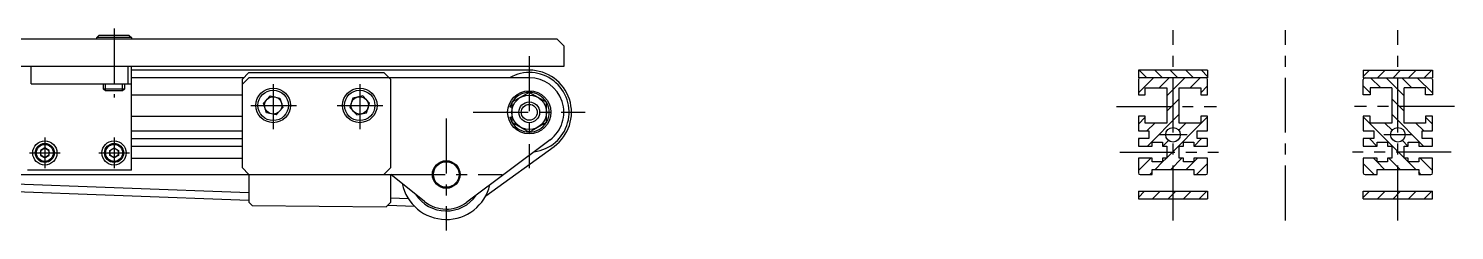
# Model space of a CAD drawing. Extents: x -5 to 1632, y -24 to 990.
# Drawn here: x 1220.1 to 1632.2, y 123.6 to 182.1 of the extents above; entities that cross this region are included whole.
import ezdxf

# ---------------------------------------------------------------- set-up
doc = ezdxf.new("R2010")
doc.units = 0
doc.header["$LTSCALE"] = 0.5
doc.linetypes.add('CENTER', pattern=[50.8, 31.75, -6.35, 6.35, -6.35])
for name, color, linetype in [('MSM_CENTER', 1, 'CENTER'), ('MSM_CONTINUOUS', 7, 'CONTINUOUS'), ('MSM_NARROW', 5, 'CONTINUOUS')]:
    doc.layers.add(name, color=color, linetype=linetype)

msp = doc.modelspace()

# ---------------------------------------------------------------- linework, layer by layer
at = {"layer": 'MSM_CENTER'}
for p, q in [((1244.77, 182.05), (1244.77, 162.05)), ((1550.81, 126.52), (1550.81, 181.56)), ((1583.31, 126.52), (1583.31, 181.56)), ((1615.81, 126.52), (1615.81, 181.56)), ((1364.77, 174), (1364.77, 141.6)), ((1290.77, 165.98), (1290.77, 152.93)), ((1315.77, 165.98), (1315.77, 152.93)), ((1284.28, 159.8), (1297.48, 159.8)), ((1309.28, 159.8), (1322.48, 159.8)), ((1348.57, 157.8), (1380.97, 157.8)), ((1534.46, 159.5), (1563.37, 159.5)), ((1632.16, 159.5), (1603.25, 159.5)), ((1340.77, 156), (1340.77, 123.6)), ((1224.77, 150.48), (1224.77, 141.62)), ((1244.77, 150.48), (1244.77, 141.62)), ((1554.91, 151.3), (1546.71, 151.3)), ((1619.91, 151.3), (1611.71, 151.3)), ((1220.34, 146.05), (1229.2, 146.05)), ((1240.34, 146.05), (1249.2, 146.05)), ((1535.43, 146.3), (1563.96, 146.3)), ((1631.19, 146.3), (1602.66, 146.3)), ((1324.57, 139.8), (1356.97, 139.8))]:
    msp.add_line(p, q, dxfattribs=at)
at = {"layer": 'MSM_CONTINUOUS'}
for p, q in [((356.77, 179.05), (1372.77, 179.05)), ((1239.77, 179.4), (1240.37, 180)), ((1239.77, 179), (1239.77, 179.4)), ((1249.77, 179.4), (1239.77, 179.4)), ((1249.17, 180), (1240.37, 180)), ((1249.17, 180), (1249.77, 179.4)), ((1249.77, 179.4), (1249.77, 179)), ((1372.77, 179.05), (1374.77, 177.05)), ((1374.77, 177.05), (1374.77, 171.05)), ((1374.77, 171.05), (354.77, 171.05)), ((1220.77, 166.05), (1220.77, 171.05)), ((1248.77, 171.05), (1248.77, 166.05)), ((1249.77, 141.05), (1249.77, 171.05)), ((1364.77, 170), (1249.77, 170)), ((1281.77, 167.3), (1283.77, 169.3)), ((1283.77, 169.3), (1322.77, 169.3)), ((1322.77, 169.3), (1324.27, 167.8)), ((1560.81, 170), (1540.81, 170)), ((1540.81, 170), (1540.81, 167.8)), ((1560.81, 170), (1560.81, 167.8)), ((1605.81, 170), (1625.81, 170)), ((1605.81, 170), (1605.81, 167.8)), ((1625.81, 170), (1625.81, 167.8)), ((1220.77, 166.05), (1249.77, 166.05)), ((1241.77, 164.54), (1241.77, 166.05)), ((1247.77, 166.05), (1247.77, 164.54)), ((1282.27, 167.8), (1249.77, 167.8)), ((1281.77, 165.8), (1283.77, 167.8)), ((1281.77, 167.3), (1281.77, 141.8)), ((1364.77, 167.8), (1283.77, 167.8)), ((1324.27, 167.8), (1324.77, 167.3)), ((1324.77, 141.8), (1324.77, 167.3)), ((1560.81, 167.8), (1540.81, 167.8)), ((1540.81, 167.3), (1540.81, 162.9)), ((1560.31, 167.8), (1541.31, 167.8)), ((1542.81, 164.9), (1549.01, 164.9)), ((1542.81, 162.9), (1542.81, 164.9)), ((1549.01, 164.9), (1549.01, 154.7)), ((1552.61, 164.9), (1558.81, 164.9)), ((1552.61, 154.7), (1552.61, 164.9)), ((1558.81, 164.9), (1558.81, 162.9)), ((1560.81, 162.9), (1560.81, 167.3)), ((1605.81, 167.8), (1625.81, 167.8)), ((1605.81, 162.9), (1605.81, 167.3)), ((1606.31, 167.8), (1625.31, 167.8)), ((1607.81, 164.9), (1607.81, 162.9)), ((1614.01, 164.9), (1607.81, 164.9)), ((1614.01, 164.9), (1614.01, 154.7)), ((1617.61, 154.7), (1617.61, 164.9)), ((1623.81, 164.9), (1617.61, 164.9)), ((1623.81, 162.9), (1623.81, 164.9)), ((1625.81, 167.3), (1625.81, 162.9)), ((1247.77, 164.54), (1241.77, 164.54)), ((1242.31, 164), (1241.77, 164.54)), ((1247.23, 164), (1242.31, 164)), ((1247.77, 164.54), (1247.23, 164)), ((1249.77, 162.9), (1281.77, 162.9)), ((1287.95, 160.43), (1289.9, 162.55)), ((1289.9, 162.55), (1292.72, 161.93)), ((1292.72, 161.93), (1293.58, 159.17)), ((1313.81, 161.93), (1312.95, 159.17)), ((1316.63, 162.55), (1313.81, 161.93)), ((1318.58, 160.43), (1316.63, 162.55)), ((1364.77, 163.57), (1359.77, 160.69)), ((1369.77, 160.69), (1364.77, 163.57)), ((1540.81, 162.9), (1542.81, 162.9)), ((1558.81, 162.9), (1560.81, 162.9)), ((1607.81, 162.9), (1605.81, 162.9)), ((1625.81, 162.9), (1623.81, 162.9)), ((1249.77, 156.7), (1281.77, 156.7)), ((1288.81, 157.67), (1287.95, 160.43)), ((1291.63, 157.05), (1288.81, 157.67)), ((1293.58, 159.17), (1291.63, 157.05)), ((1312.95, 159.17), (1314.9, 157.05)), ((1314.9, 157.05), (1317.72, 157.67)), ((1317.72, 157.67), (1318.58, 160.43)), ((1359.77, 160.64), (1359.2, 159.24)), ((1359.77, 159.24), (1359.2, 159.24)), ((1359.77, 160.69), (1359.77, 154.91)), ((1369.77, 154.91), (1369.77, 160.69)), ((1540.81, 156.7), (1540.81, 152.4)), ((1542.81, 156.7), (1540.81, 156.7)), ((1542.81, 154.7), (1542.81, 156.7)), ((1558.81, 156.7), (1558.81, 154.7)), ((1560.81, 156.7), (1558.81, 156.7)), ((1560.81, 152.4), (1560.81, 156.7)), ((1605.81, 156.7), (1605.81, 152.4)), ((1607.81, 156.7), (1605.81, 156.7)), ((1607.81, 154.7), (1607.81, 156.7)), ((1623.81, 156.7), (1623.81, 154.7)), ((1625.81, 156.7), (1623.81, 156.7)), ((1625.81, 152.4), (1625.81, 156.7)), ((1359.2, 156.36), (1359.77, 156.36)), ((1359.2, 156.36), (1359.77, 154.96)), ((1359.77, 154.91), (1364.77, 152.03)), ((1364.77, 152.03), (1369.77, 154.91)), ((1549.01, 154.7), (1542.81, 154.7)), ((1558.81, 154.7), (1552.61, 154.7)), ((1614.01, 154.7), (1607.81, 154.7)), ((1623.81, 154.7), (1617.61, 154.7)), ((1249.77, 152.4), (1281.77, 152.4)), ((1249.77, 150.2), (1281.77, 150.2)), ((1370.77, 149.8), (1346.77, 131.8)), ((1540.81, 152.4), (1543.81, 152.4)), ((1540.81, 150.2), (1540.81, 148.05)), ((1543.81, 150.2), (1540.81, 150.2)), ((1543.81, 152.4), (1543.81, 150.2)), ((1544.81, 149.15), (1547.81, 149.15)), ((1544.81, 148.05), (1544.81, 149.15)), ((1547.81, 149.15), (1547.81, 148.05)), ((1553.81, 149.15), (1556.81, 149.15)), ((1553.81, 148.05), (1553.81, 149.15)), ((1556.81, 149.15), (1556.81, 148.05)), ((1557.81, 152.4), (1560.81, 152.4)), ((1557.81, 150.2), (1557.81, 152.4)), ((1560.81, 150.2), (1557.81, 150.2)), ((1560.81, 148.05), (1560.81, 150.2)), ((1605.81, 152.4), (1608.81, 152.4)), ((1605.81, 150.2), (1605.81, 148.05)), ((1608.81, 150.2), (1605.81, 150.2)), ((1608.81, 152.4), (1608.81, 150.2)), ((1609.81, 149.15), (1612.81, 149.15)), ((1609.81, 148.05), (1609.81, 149.15)), ((1612.81, 149.15), (1612.81, 148.05)), ((1618.81, 149.15), (1621.81, 149.15)), ((1618.81, 148.05), (1618.81, 149.15)), ((1621.81, 149.15), (1621.81, 148.05)), ((1622.81, 152.4), (1625.81, 152.4)), ((1622.81, 150.2), (1622.81, 152.4)), ((1625.81, 150.2), (1622.81, 150.2)), ((1625.81, 148.05), (1625.81, 150.2)), ((1223.52, 146.78), (1223.51, 145.33)), ((1223.51, 145.33), (1224.76, 144.61)), ((1224.77, 147.49), (1223.52, 146.78)), ((1224.76, 144.61), (1226.01, 145.32)), ((1226.02, 146.77), (1224.77, 147.49)), ((1226.01, 145.32), (1226.02, 146.77)), ((1243.51, 146.77), (1244.76, 147.49)), ((1243.52, 145.32), (1243.51, 146.77)), ((1244.77, 144.61), (1243.52, 145.32)), ((1244.76, 147.49), (1246.01, 146.78)), ((1246.02, 145.33), (1244.77, 144.61)), ((1246.01, 146.78), (1246.02, 145.33)), ((1249.77, 148.05), (1281.77, 148.05)), ((1249.77, 144.55), (1281.77, 144.55)), ((1352.2, 133.61), (1371.93, 147.93)), ((1540.81, 148.05), (1544.81, 148.05)), ((1544.81, 144.55), (1540.81, 144.55)), ((1540.81, 144.55), (1540.81, 140.3)), ((1544.81, 143.45), (1544.81, 144.55)), ((1547.81, 148.05), (1549.01, 148.05)), ((1547.81, 144.55), (1547.81, 143.45)), ((1549.01, 144.55), (1547.81, 144.55)), ((1549.01, 148.05), (1549.01, 144.55)), ((1552.61, 148.05), (1553.81, 148.05)), ((1552.61, 144.55), (1552.61, 148.05)), ((1553.81, 144.55), (1552.61, 144.55)), ((1553.81, 143.45), (1553.81, 144.55)), ((1556.81, 148.05), (1560.81, 148.05)), ((1556.81, 144.55), (1556.81, 143.45)), ((1560.81, 144.55), (1556.81, 144.55)), ((1560.81, 140.3), (1560.81, 144.55)), ((1605.81, 148.05), (1609.81, 148.05)), ((1605.81, 144.55), (1605.81, 140.3)), ((1609.81, 144.55), (1605.81, 144.55)), ((1609.81, 143.45), (1609.81, 144.55)), ((1612.81, 148.05), (1614.01, 148.05)), ((1612.81, 144.55), (1612.81, 143.45)), ((1614.01, 144.55), (1612.81, 144.55)), ((1614.01, 148.05), (1614.01, 144.55)), ((1617.61, 148.05), (1618.81, 148.05)), ((1617.61, 144.55), (1617.61, 148.05)), ((1618.81, 144.55), (1617.61, 144.55)), ((1618.81, 143.45), (1618.81, 144.55)), ((1621.81, 148.05), (1625.81, 148.05)), ((1621.81, 144.55), (1621.81, 143.45)), ((1625.81, 144.55), (1621.81, 144.55)), ((1625.81, 140.3), (1625.81, 144.55)), ((1249.77, 141.05), (1219.77, 141.05)), ((1283.77, 139.8), (1281.77, 141.8)), ((1324.77, 141.8), (1322.77, 139.8)), ((1547.81, 143.45), (1544.81, 143.45)), ((1544.81, 141.3), (1556.81, 141.3)), ((1544.81, 139.8), (1544.81, 141.3)), ((1556.81, 143.45), (1553.81, 143.45)), ((1556.81, 141.3), (1556.81, 139.8)), ((1612.81, 143.45), (1609.81, 143.45)), ((1609.81, 141.3), (1621.81, 141.3)), ((1609.81, 139.8), (1609.81, 141.3)), ((1621.81, 143.45), (1618.81, 143.45)), ((1621.81, 141.3), (1621.81, 139.8)), ((1201.33, 137.62), (1283.77, 134.58)), ((1202.27, 139.8), (1324.77, 139.8)), ((1219.77, 139.8), (1267.27, 139.8)), ((1283.77, 139.8), (1283.77, 131.8)), ((1334.52, 131.99), (1324.77, 139.8)), ((1324.77, 131.8), (1324.77, 139.8)), ((1541.31, 139.8), (1544.81, 139.8)), ((1556.81, 139.8), (1560.31, 139.8)), ((1606.31, 139.8), (1609.81, 139.8)), ((1621.81, 139.8), (1625.31, 139.8)), ((1200.41, 135.45), (1283.77, 132.38)), ((1324.77, 133.07), (1329.76, 132.88)), ((1540.81, 134.94), (1540.81, 132.74)), ((1540.81, 134.94), (1560.81, 134.94)), ((1540.81, 132.74), (1560.81, 132.74)), ((1560.81, 134.94), (1560.81, 132.74)), ((1605.81, 132.74), (1605.81, 134.94)), ((1605.81, 134.94), (1625.81, 134.94)), ((1605.81, 132.74), (1625.81, 132.74)), ((1625.81, 132.74), (1625.81, 134.94)), ((1284.71, 130.86), (1283.77, 131.8)), ((1284.71, 130.86), (1323.42, 130.45)), ((1324.77, 131.8), (1323.42, 130.45)), ((1323.87, 130.9), (1331.57, 130.61))]:
    msp.add_line(p, q, dxfattribs=at)
for centre, radius in [((1290.77, 159.8), 5), ((1290.77, 159.8), 4.4), ((1290.77, 159.8), 2.5), ((1315.77, 159.8), 5), ((1315.77, 159.8), 4.4), ((1315.77, 159.8), 2.5), ((1364.77, 157.8), 6.25), ((1364.77, 157.8), 5), ((1364.77, 157.8), 3), ((1364.77, 157.8), 2.3), ((1550.81, 151.3), 2.1), ((1615.81, 151.3), 2.1), ((1224.77, 146.05), 3.5), ((1224.77, 146.05), 2.75), ((1224.77, 146.05), 2.45), ((1244.77, 146.05), 3.5), ((1244.77, 146.05), 2.75), ((1244.77, 146.05), 2.45), ((1224.77, 146.05), 1.25), ((1244.77, 146.05), 1.25), ((1340.77, 139.8), 4), ((1340.77, 139.8), 3.7)]:
    msp.add_circle(centre, radius, dxfattribs=at)
for centre, radius, start, end in [((1364.77, 157.8), 11.5, 277.2782, 119.5918), ((1364.77, 157.8), 12.2, 305.9627, 90), ((1364.77, 157.8), 10, 306.8699, 90), ((1541.31, 167.3), 0.5, 90, 180), ((1560.31, 167.3), 0.5, 0, 90), ((1606.31, 167.3), 0.5, 90, 180), ((1625.31, 167.3), 0.5, 0, 90), ((1364.77, 157.8), 5.75, 90.4082, 149.5918), ((1364.77, 157.8), 5.75, 30.4082, 89.5918), ((1364.77, 157.8), 5.75, 150.4081, 150.4082), ((1364.77, 157.8), 5.75, 330.4081, 29.5919), ((1364.77, 157.8), 5.75, 209.5918, 209.5919), ((1364.77, 157.8), 5.75, 210.4082, 269.593), ((1364.77, 157.8), 5.75, 270.407, 329.5918), ((1541.31, 140.3), 0.5, 180, 270), ((1560.31, 140.3), 0.5, 270, 360), ((1606.31, 140.3), 0.5, 180, 270), ((1625.31, 140.3), 0.5, 270, 360), ((1340.77, 139.8), 13, 191.6027, 346.585), ((1340.77, 139.8), 10.54, 212.9, 325.2877), ((1340.77, 139.8), 10, 231.3178, 306.8699)]:
    msp.add_arc(centre, radius, start, end, dxfattribs=at)
at = {"layer": 'MSM_NARROW'}
for p, q in [((1541.04, 170), (1543.24, 167.8)), ((1545.53, 170), (1547.73, 167.8)), ((1550.02, 170), (1552.22, 167.8)), ((1554.51, 170), (1556.71, 167.8)), ((1559, 170), (1560.81, 168.2)), ((1607.61, 170), (1605.81, 168.2)), ((1612.1, 170), (1609.9, 167.8)), ((1616.59, 170), (1614.39, 167.8)), ((1621.08, 170), (1618.88, 167.8)), ((1625.57, 170), (1623.37, 167.8)), ((1242.31, 164), (1242.31, 166.05)), ((1247.23, 164), (1247.23, 166.05)), ((1540.81, 163.39), (1545.21, 167.8)), ((1546.8, 164.9), (1549.7, 167.8)), ((1549.01, 162.61), (1554.19, 167.8)), ((1555.78, 164.9), (1558.68, 167.8)), ((1558.81, 163.43), (1560.81, 165.43)), ((1607.81, 163.43), (1605.81, 165.43)), ((1610.83, 164.9), (1607.93, 167.8)), ((1617.61, 162.61), (1612.42, 167.8)), ((1619.81, 164.9), (1616.91, 167.8)), ((1625.81, 163.39), (1621.4, 167.8)), ((1549.01, 158.12), (1552.61, 161.72)), ((1617.61, 158.12), (1614.01, 161.72)), ((1543.42, 148.05), (1552.61, 157.23)), ((1623.19, 148.05), (1614.01, 157.23)), ((1540.81, 154.41), (1542.81, 156.41)), ((1543.28, 152.4), (1545.58, 154.7)), ((1549.01, 144.65), (1560.81, 156.45)), ((1552.46, 152.6), (1554.56, 154.7)), ((1617.61, 144.65), (1605.81, 156.45)), ((1614.16, 152.6), (1612.05, 154.7)), ((1623.33, 152.4), (1621.03, 154.7)), ((1625.81, 154.41), (1623.81, 156.41)), ((1540.81, 149.92), (1541.08, 150.2)), ((1547.91, 148.05), (1549.51, 149.65)), ((1556.9, 148.05), (1559.05, 150.2)), ((1609.72, 148.05), (1607.57, 150.2)), ((1618.7, 148.05), (1617.11, 149.65)), ((1625.81, 149.92), (1625.53, 150.2)), ((1540.81, 140.94), (1544.41, 144.55)), ((1547.81, 143.45), (1548.9, 144.55)), ((1550.15, 141.3), (1553.4, 144.55)), ((1556.81, 143.47), (1557.89, 144.55)), ((1609.81, 143.47), (1608.73, 144.55)), ((1616.47, 141.3), (1613.22, 144.55)), ((1618.81, 143.45), (1617.71, 144.55)), ((1625.81, 140.94), (1622.2, 144.55)), ((1544.15, 139.8), (1544.81, 140.45)), ((1545.65, 141.3), (1547.8, 143.45)), ((1554.64, 141.3), (1556.79, 143.45)), ((1557.63, 139.8), (1560.81, 142.98)), ((1608.99, 139.8), (1605.81, 142.98)), ((1611.98, 141.3), (1609.83, 143.45)), ((1620.96, 141.3), (1618.81, 143.45)), ((1622.46, 139.8), (1621.81, 140.45)), ((1542.61, 134.94), (1540.81, 133.14)), ((1547.1, 134.94), (1544.9, 132.74)), ((1551.59, 134.94), (1549.39, 132.74)), ((1556.08, 134.94), (1553.88, 132.74)), ((1560.57, 134.94), (1558.37, 132.74)), ((1607.61, 134.94), (1605.81, 133.14)), ((1612.1, 134.94), (1609.9, 132.74)), ((1616.59, 134.94), (1614.39, 132.74)), ((1621.08, 134.94), (1618.88, 132.74)), ((1625.57, 134.94), (1623.37, 132.74))]:
    msp.add_line(p, q, dxfattribs=at)

doc.saveas('drawing.dxf')
